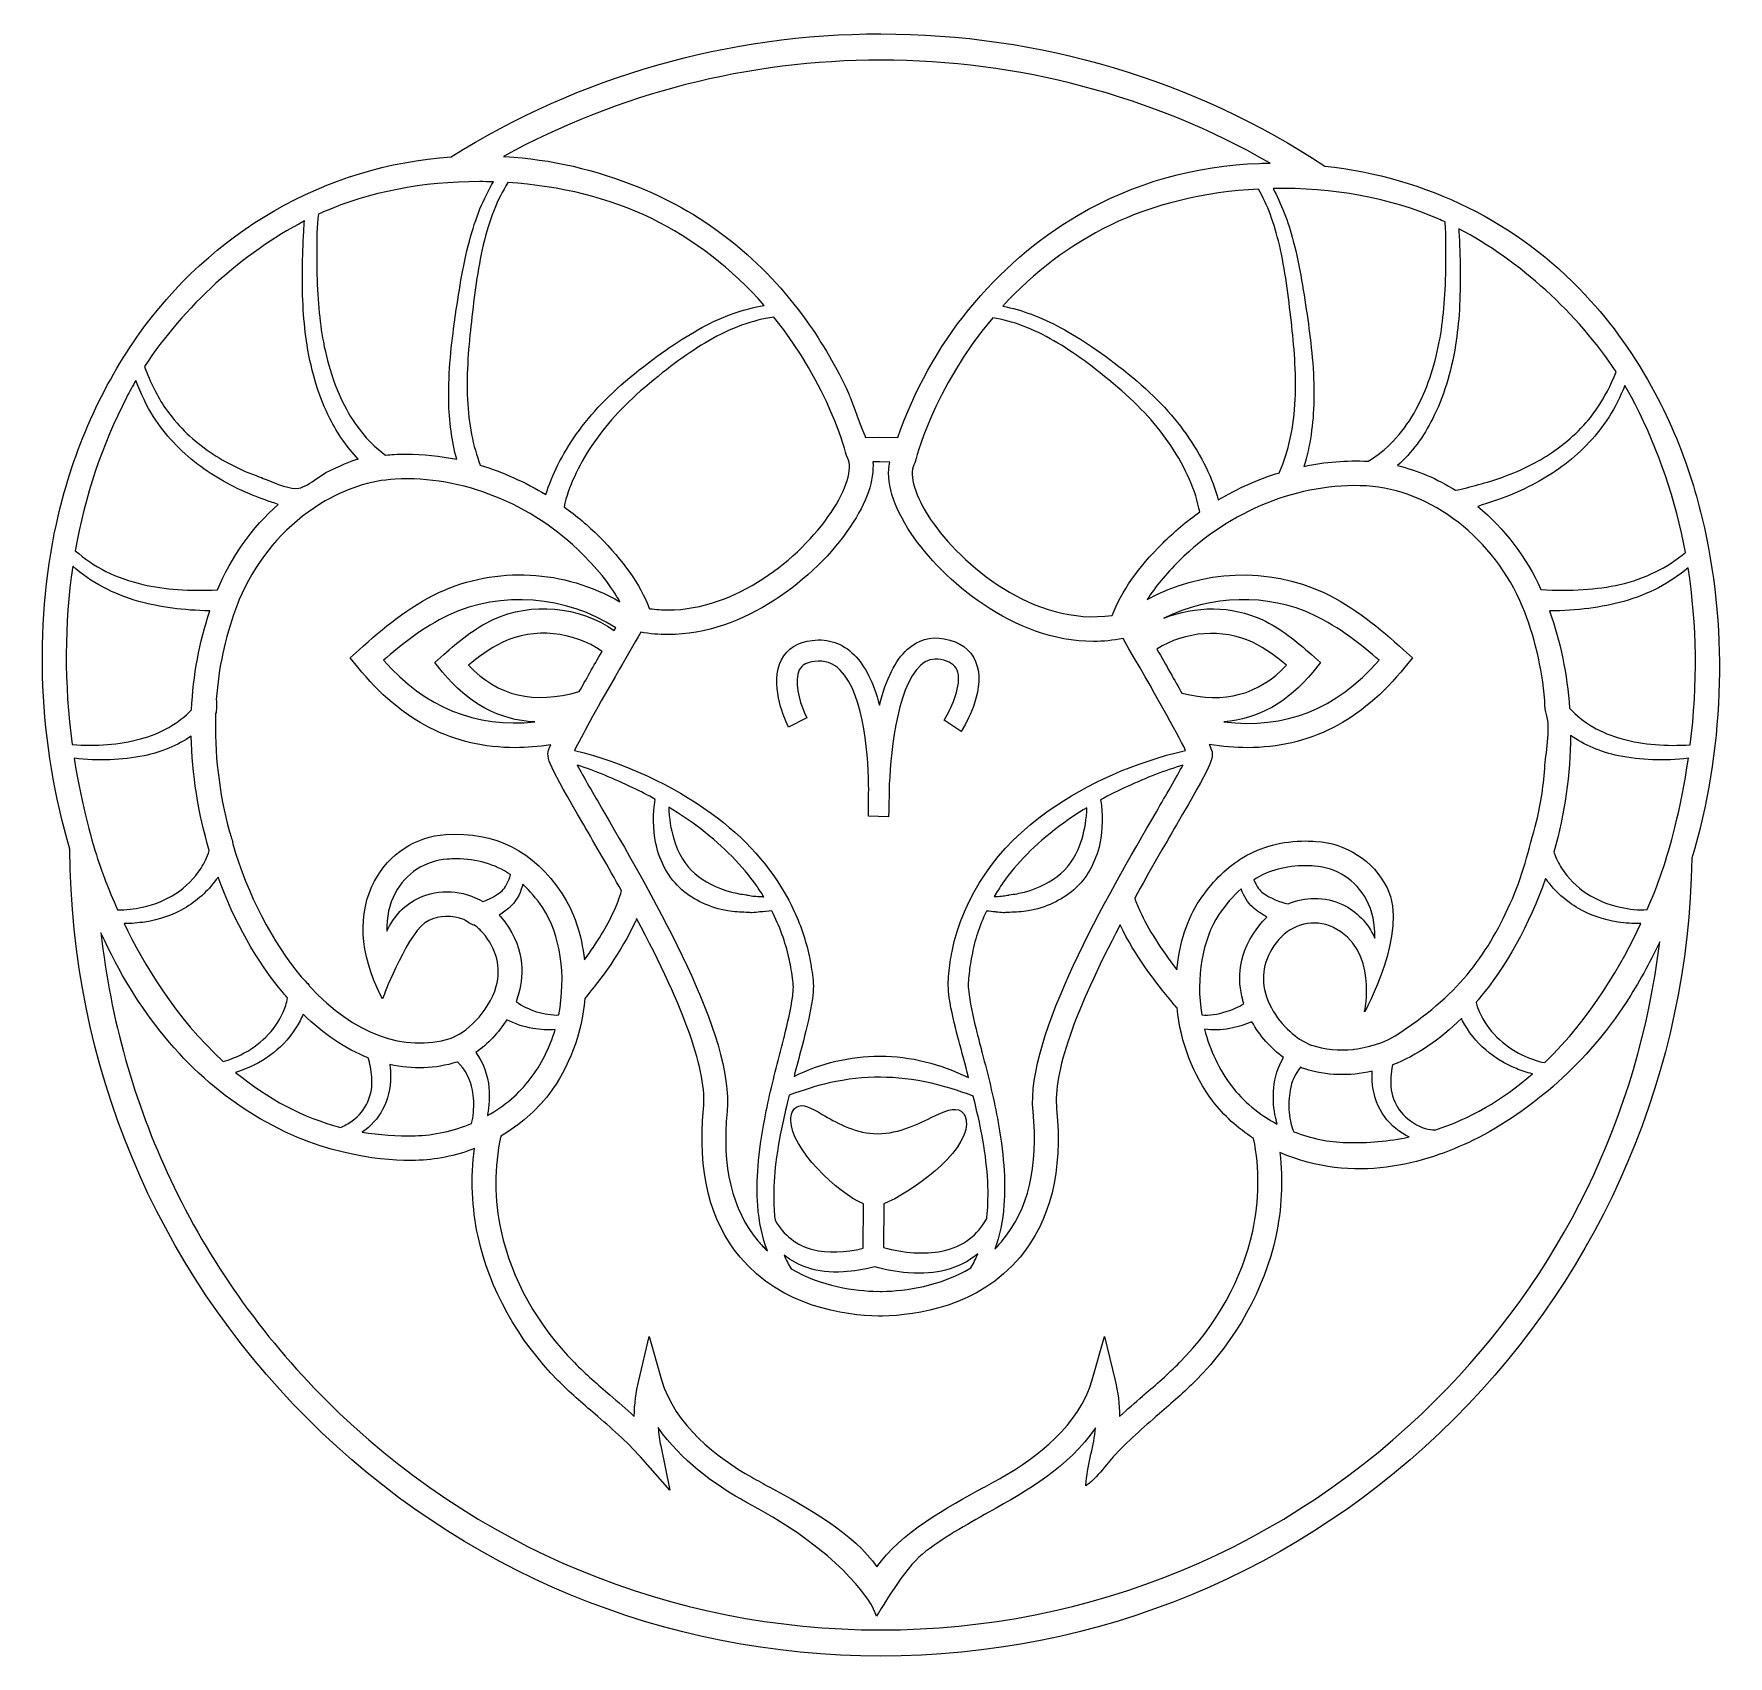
# Model space of a CAD drawing. Header units: millimetres. Extents: x 21 to 1249, y -321 to -29.
# Drawn here: x 21.5 to 318.4, y -313.3 to -29.1 of the extents above; entities that cross this region are included whole.
import ezdxf

# ---------------------------------------------------------------- set-up
doc = ezdxf.new("R2010")
doc.units = ezdxf.units.MM
doc.header["$MEASUREMENT"] = 0
doc.layers.add('Layer 4', color=7, linetype='Continuous')

# ---------------------------------------------------------------- blocks, each defined once
blk = doc.blocks.new('block 2')
at = {"layer": 'Layer 4', "lineweight": 0}
for points, knots in [([(314.2, -115.63), (313.64, -113.15), (313, -110.68), (312.28, -108.29), (310.56, -102.61), (308.3, -97.13), (305.55, -91.99), (302.15, -85.63), (298.04, -79.85), (293.33, -74.81), (281.38, -62.03), (265.62, -54.23), (247.72, -52.24), (224.66, -37.08), (197.75, -29.07), (169.9, -29.07), (143.11, -29.07), (117.08, -36.52), (94.62, -50.6), (72.58, -52.14), (52.5, -63.66), (39.52, -82.21), (32.87, -91.73), (27.99, -103.05), (25.41, -114.97), (21.47, -133.22), (22.31, -153.46), (27.78, -171.96), (27.97, -209.64), (42.75, -245.06), (69.4, -271.7), (96.24, -298.55), (131.93, -313.33), (169.9, -313.33), (207.86, -313.33), (243.55, -298.55), (270.4, -271.7), (296.63, -245.47), (311.4, -210.61), (312, -173.53), (317.58, -154.92), (318.36, -134.36), (314.2, -115.63)], [0, 0, 0, 0, 1, 1, 1, 2, 2, 2, 3, 3, 3, 4, 4, 4, 5, 5, 5, 6, 6, 6, 7, 7, 7, 8, 8, 8, 9, 9, 9, 10, 10, 10, 11, 11, 11, 12, 12, 12, 13, 13, 13, 14, 14, 14, 14]), ([(169.9, -33.67), (193.94, -33.67), (217.51, -39.91), (238.13, -51.74), (237.46, -51.74), (236.83, -51.75), (236.23, -51.76), (225.11, -52.07), (214.13, -55.21), (204.47, -60.84), (189.95, -69.29), (178.45, -83.48), (172.87, -99.8), (172.87, -99.8), (169.69, -99.71), (169.69, -99.71), (169.69, -99.71), (167.22, -99.78), (167.22, -99.78), (166.89, -99.11), (165.78, -96.15), (165.1, -94.33), (164.58, -92.93), (164.28, -92.14), (164.19, -91.94), (162.14, -87.52), (159.68, -83.28), (156.87, -79.35), (149.25, -68.67), (139.36, -60.79), (127.5, -55.95), (119.95, -52.86), (112.06, -51.05), (104.06, -50.56), (103.97, -50.55), (103.88, -50.54), (103.79, -50.54), (123.88, -39.5), (146.71, -33.67), (169.9, -33.67)], [0, 0, 0, 0, 1, 1, 1, 2, 2, 2, 3, 3, 3, 4, 4, 4, 5, 5, 5, 6, 6, 6, 7, 7, 7, 8, 8, 8, 9, 9, 9, 10, 10, 10, 11, 11, 11, 12, 12, 12, 13, 13, 13, 13]), ([(71.08, -63.78), (71.12, -62.53), (71.2, -61.54), (71.35, -60.67), (71.64, -60.54), (71.92, -60.41), (72.21, -60.28), (80.16, -56.8), (89.62, -54.96), (99.57, -54.96), (100.36, -54.96), (101.18, -54.97), (102.01, -55), (100.25, -57.91), (98.86, -61.31), (97.79, -65.37), (96.59, -69.88), (95.91, -74.55), (95.25, -79.07), (95.25, -79.07), (95.24, -79.15), (95.24, -79.15), (94.66, -83.28), (94.08, -88.19), (94.17, -93.23), (94.24, -96.96), (94.7, -100.46), (95.56, -103.62), (92.61, -103.02), (89.65, -102.71), (86.75, -102.71), (86.03, -102.71), (85.29, -102.73), (84.58, -102.77), (84.11, -102.79), (83.62, -102.83), (83.08, -102.89), (80.35, -100.88), (77.99, -98.1), (76.23, -94.83), (74.42, -91.52), (73.07, -87.56), (72.2, -83.06), (71.5, -79.34), (71.14, -75.28), (71.06, -70.28), (71.02, -68.18), (71.03, -65.99), (71.08, -63.78)], [0, 0, 0, 0, 1, 1, 1, 2, 2, 2, 3, 3, 3, 4, 4, 4, 5, 5, 5, 6, 6, 6, 7, 7, 7, 8, 8, 8, 9, 9, 9, 10, 10, 10, 11, 11, 11, 12, 12, 12, 13, 13, 13, 14, 14, 14, 15, 15, 15, 16, 16, 16, 16]), ([(138.52, -80.55), (134.87, -82.53), (131.23, -85.02), (126.71, -88.63), (122.44, -92.1), (119.12, -95.55), (116.58, -99.18), (114, -102.85), (112.24, -106.33), (111.19, -109.81), (107.56, -107.6), (103.7, -105.87), (99.7, -104.66), (98.41, -101.3), (97.65, -97.42), (97.46, -93.12), (97.23, -88.32), (97.67, -83.54), (98.13, -79.5), (98.65, -75.04), (99.19, -70.43), (100.22, -66.03), (101.25, -61.68), (102.66, -58.11), (104.55, -55.12), (113.76, -55.7), (122.43, -57.87), (129.62, -61.39), (137.14, -65.07), (143.8, -70.2), (149.44, -76.66), (145.88, -77.24), (142.21, -78.55), (138.52, -80.55)], [0, 0, 0, 0, 1, 1, 1, 2, 2, 2, 3, 3, 3, 4, 4, 4, 5, 5, 5, 6, 6, 6, 7, 7, 7, 8, 8, 8, 9, 9, 9, 10, 10, 10, 11, 11, 11, 11]), ([(191.26, -76.79), (196.69, -70.83), (203.04, -66.05), (210.14, -62.58), (217.59, -58.94), (226.55, -56.76), (236.08, -56.26), (237.63, -59.02), (238.82, -62.22), (239.72, -66.03), (240.76, -70.43), (241.3, -75.06), (241.83, -79.55), (242.28, -83.57), (242.71, -88.32), (242.49, -93.12), (242.27, -97.98), (241.35, -102.27), (239.76, -105.88), (239.76, -105.88), (239.73, -105.96), (239.73, -105.96), (236.01, -107.11), (232.41, -108.71), (229.02, -110.74), (228.02, -106.96), (226.17, -103.17), (223.37, -99.18), (220.82, -95.55), (217.51, -92.1), (213.23, -88.63), (208.72, -85.02), (205.08, -82.53), (201.43, -80.56), (198, -78.69), (194.58, -77.43), (191.26, -76.79)], [0, 0, 0, 0, 1, 1, 1, 2, 2, 2, 3, 3, 3, 4, 4, 4, 5, 5, 5, 6, 6, 6, 7, 7, 7, 8, 8, 8, 9, 9, 9, 10, 10, 10, 11, 11, 11, 12, 12, 12, 12]), ([(267.56, -61.47), (267.96, -61.65), (268.37, -61.84), (268.77, -62.03), (268.82, -62.54), (268.85, -63.12), (268.87, -63.78), (268.91, -65.98), (268.92, -68.17), (268.89, -70.28), (268.81, -75.27), (268.45, -79.33), (267.75, -83.05), (266.88, -87.55), (265.52, -91.52), (263.71, -94.84), (261.72, -98.54), (259.01, -101.57), (255.87, -103.6), (255.87, -103.6), (255.31, -103.97), (255.31, -103.97), (255.31, -103.97), (255.19, -103.96), (255.19, -103.96), (251.52, -103.77), (247.77, -104.06), (244.03, -104.85), (245.11, -101.35), (245.7, -97.45), (245.77, -93.23), (245.87, -88.19), (245.28, -83.26), (244.7, -79.1), (244.04, -74.57), (243.36, -69.9), (242.16, -65.37), (241.23, -61.84), (240.06, -58.82), (238.61, -56.17), (248.99, -55.96), (259.25, -57.84), (267.56, -61.47)], [0, 0, 0, 0, 1, 1, 1, 2, 2, 2, 3, 3, 3, 4, 4, 4, 5, 5, 5, 6, 6, 6, 7, 7, 7, 8, 8, 8, 9, 9, 9, 10, 10, 10, 11, 11, 11, 12, 12, 12, 13, 13, 13, 14, 14, 14, 14]), ([(68.91, -61.86), (68.84, -62.42), (68.79, -63.02), (68.75, -63.68), (68.64, -65.93), (68.57, -68.15), (68.54, -70.28), (68.47, -75.45), (68.73, -79.68), (69.34, -83.6), (70.13, -88.47), (71.48, -92.8), (73.35, -96.48), (74.65, -99.1), (76.36, -101.53), (78.32, -103.57), (77.48, -103.75), (76.04, -104.31), (73.48, -105.54), (73.33, -105.61), (73.21, -105.66), (73.14, -105.69), (72.49, -106), (71.79, -106.48), (71.05, -106.99), (69.95, -107.75), (68.82, -108.53), (67.88, -108.68), (66.46, -108.92), (64.08, -107.95), (62.35, -107.24), (61.87, -107.04), (61.42, -106.86), (61.04, -106.72), (57.59, -105.48), (54.5, -103.9), (51.86, -102.02), (48.94, -99.95), (46.47, -97.48), (44.53, -94.69), (43.1, -92.58), (41.86, -90.12), (40.85, -87.37), (47.66, -76.91), (58.1, -67.42), (68.91, -61.86)], [0, 0, 0, 0, 1, 1, 1, 2, 2, 2, 3, 3, 3, 4, 4, 4, 5, 5, 5, 6, 6, 6, 7, 7, 7, 8, 8, 8, 9, 9, 9, 10, 10, 10, 11, 11, 11, 12, 12, 12, 13, 13, 13, 14, 14, 14, 15, 15, 15, 15]), ([(271.41, -70.28), (271.41, -70.28), (271.41, -70.28), (271.41, -70.28), (271.38, -68.14), (271.31, -65.92), (271.19, -63.68), (271.18, -63.52), (271.17, -63.36), (271.16, -63.21), (281.75, -68.74), (292.02, -78.07), (298.75, -88.3), (297.81, -90.67), (296.69, -92.81), (295.43, -94.67), (293.48, -97.48), (291.01, -99.95), (288.08, -102.02), (285.44, -103.9), (282.35, -105.48), (278.9, -106.72), (276.06, -107.77), (273.13, -108.47), (270.6, -109.05), (267.36, -107.01), (263.95, -105.55), (260.45, -104.73), (262.91, -102.47), (265.02, -99.64), (266.59, -96.49), (268.47, -92.8), (269.81, -88.46), (270.6, -83.59), (271.22, -79.68), (271.48, -75.44), (271.41, -70.28)], [0, 0, 0, 0, 1, 1, 1, 2, 2, 2, 3, 3, 3, 4, 4, 4, 5, 5, 5, 6, 6, 6, 7, 7, 7, 8, 8, 8, 9, 9, 9, 10, 10, 10, 11, 11, 11, 12, 12, 12, 12]), ([(161.16, -112.95), (155.65, -121.17), (144.38, -130.01), (132.66, -130.01), (131.59, -130.01), (130.5, -129.94), (129.45, -129.79), (129.45, -129.79), (129.3, -129.71), (129.3, -129.71), (127.65, -125.48), (124.84, -121.47), (120.46, -117.1), (118.59, -115.23), (116.54, -113.49), (114.37, -111.92), (115.15, -108.51), (116.79, -104.89), (119.26, -101.18), (121.55, -97.73), (124.58, -94.4), (128.53, -91.01), (132.81, -87.38), (136.26, -84.87), (139.72, -82.87), (143.59, -80.62), (147.43, -79.22), (151.15, -78.7), (160.87, -90.75), (163.84, -102.78), (163.88, -102.93), (163.88, -102.93), (164.03, -103.34), (164.03, -103.34), (164.03, -103.34), (164.08, -103.45), (164.08, -103.45), (165.01, -105.14), (163.83, -108.96), (161.16, -112.95)], [0, 0, 0, 0, 1, 1, 1, 2, 2, 2, 3, 3, 3, 4, 4, 4, 5, 5, 5, 6, 6, 6, 7, 7, 7, 8, 8, 8, 9, 9, 9, 10, 10, 10, 11, 11, 11, 12, 12, 12, 13, 13, 13, 13]), ([(200.23, -82.87), (200.23, -82.87), (200.23, -82.87), (200.23, -82.87), (203.68, -84.87), (207.13, -87.38), (211.41, -91.01), (215.36, -94.4), (218.4, -97.73), (220.69, -101.18), (223.38, -105.23), (225.09, -109.15), (225.77, -112.85), (223.45, -114.49), (221.28, -116.31), (219.3, -118.29), (214.9, -122.68), (212.08, -126.71), (210.44, -130.96), (196.72, -132.97), (183.9, -122.02), (178.61, -114.14), (175.93, -110.15), (174.76, -106.33), (175.7, -104.61), (175.7, -104.61), (175.86, -104.21), (175.86, -104.21), (175.86, -104.21), (175.9, -104.08), (175.9, -104.08), (175.93, -103.95), (178.99, -91.28), (189.5, -78.8), (192.99, -79.39), (196.6, -80.76), (200.23, -82.87)], [0, 0, 0, 0, 1, 1, 1, 2, 2, 2, 3, 3, 3, 4, 4, 4, 5, 5, 5, 6, 6, 6, 7, 7, 7, 8, 8, 8, 9, 9, 9, 10, 10, 10, 11, 11, 11, 12, 12, 12, 12]), ([(37.71, -92.77), (38.21, -91.79), (38.75, -90.8), (39.34, -89.81), (40.21, -92.14), (41.26, -94.27), (42.45, -96.17), (44.48, -99.32), (47.08, -102.12), (50.19, -104.5), (52.98, -106.63), (56.25, -108.47), (59.91, -109.94), (61.23, -110.48), (62.67, -111), (64.3, -111.51), (59.7, -115.57), (56.03, -120.73), (53.66, -126.49), (48.72, -126.73), (44.44, -126.42), (40.58, -125.56), (35.96, -124.5), (31.87, -122.45), (28.72, -119.63), (30.4, -110.14), (33.42, -101.1), (37.71, -92.77)], [0, 0, 0, 0, 1, 1, 1, 2, 2, 2, 3, 3, 3, 4, 4, 4, 5, 5, 5, 6, 6, 6, 7, 7, 7, 8, 8, 8, 9, 9, 9, 9]), ([(302.06, -93.96), (306.21, -102.03), (309.18, -110.76), (310.88, -119.93), (307.79, -122.59), (303.81, -124.54), (299.38, -125.56), (295.35, -126.46), (290.83, -126.75), (285.57, -126.45), (283.01, -120.77), (279.18, -115.74), (274.48, -111.86), (276.63, -111.23), (278.4, -110.61), (280.03, -109.95), (283.7, -108.47), (286.97, -106.63), (289.76, -104.5), (292.87, -102.12), (295.47, -99.31), (297.5, -96.16), (298.54, -94.52), (299.46, -92.69), (300.26, -90.71), (300.9, -91.79), (301.51, -92.88), (302.06, -93.96)], [0, 0, 0, 0, 1, 1, 1, 2, 2, 2, 3, 3, 3, 4, 4, 4, 5, 5, 5, 6, 6, 6, 7, 7, 7, 8, 8, 8, 9, 9, 9, 9]), ([(94.42, -205.09), (86.43, -207.59), (77.47, -204.28), (69.82, -196.01), (69.73, -195.8), (69.42, -195.37), (68.36, -194.37), (68.36, -194.37), (68.31, -194.31), (68.31, -194.31), (63.22, -188.23), (58.95, -179.95), (56.31, -170.97), (56.32, -170.54), (56.01, -169.62), (55.74, -168.92), (53.9, -161.98), (53.08, -155), (53.31, -148.18), (53.55, -147.68), (53.49, -146.44), (53.44, -145.69), (53.84, -140.16), (54.97, -134.86), (56.79, -129.94), (56.79, -129.94), (57.47, -128.18), (57.47, -128.18), (59.96, -122.15), (64.24, -116.71), (69.52, -112.87), (69.52, -112.87), (71.73, -111.38), (71.73, -111.38), (75.92, -108.81), (80.43, -107.33), (84.79, -107.1), (96.47, -106.47), (108.74, -111.38), (117.61, -120.23), (120.58, -123.2), (122.69, -125.89), (124.18, -128.59), (114.46, -122.93), (102.42, -122.29), (92.46, -126.97), (87.19, -129.44), (82.61, -133.24), (78.45, -136.98), (78.45, -136.98), (76.89, -138.38), (76.89, -138.38), (76.89, -138.38), (78.22, -140.03), (78.22, -140.03), (85.93, -149.53), (94.96, -154.15), (105.84, -154.15), (107.8, -154.15), (109.89, -153.97), (112.06, -153.63), (111.95, -153.87), (111.86, -154.08), (111.78, -154.26), (111.07, -155.93), (111.81, -157.32), (117.83, -167.66), (119.84, -171.12), (122.12, -175.04), (124.46, -179.26), (124.07, -180.51), (123.64, -181.65), (123.14, -182.72), (121.86, -185.53), (120.19, -188.28), (117.94, -191.33), (117.45, -186.83), (116.11, -182.83), (114.03, -179.73), (108.99, -172.2), (102.33, -168.81), (93.65, -169.37), (88.36, -169.71), (83.69, -172.76), (81.16, -177.53), (78.18, -183.15), (78.56, -190.24), (82.23, -197.5), (82.23, -197.5), (82.56, -198.17), (82.56, -198.17), (82.56, -198.17), (82.83, -197.47), (82.83, -197.47), (82.87, -197.36), (87.18, -186.04), (90.66, -184.41), (92.54, -183.52), (94.79, -183.47), (96.83, -184.25), (97.7, -184.87), (98.32, -185.21), (98.69, -185.25), (99.24, -185.65), (99.73, -186.09), (100.15, -186.59), (102.6, -189.5), (103.38, -192.65), (102.49, -195.95), (101.23, -200.61), (96.92, -204.32), (94.42, -205.09)], [0, 0, 0, 0, 1, 1, 1, 2, 2, 2, 3, 3, 3, 4, 4, 4, 5, 5, 5, 6, 6, 6, 7, 7, 7, 8, 8, 8, 9, 9, 9, 10, 10, 10, 11, 11, 11, 12, 12, 12, 13, 13, 13, 14, 14, 14, 15, 15, 15, 16, 16, 16, 17, 17, 17, 18, 18, 18, 19, 19, 19, 20, 20, 20, 21, 21, 21, 22, 22, 22, 23, 23, 23, 24, 24, 24, 25, 25, 25, 26, 26, 26, 27, 27, 27, 28, 28, 28, 29, 29, 29, 30, 30, 30, 31, 31, 31, 32, 32, 32, 33, 33, 33, 34, 34, 34, 35, 35, 35, 36, 36, 36, 37, 37, 37, 37]), ([(168.48, -104.08), (168.48, -104.08), (169.72, -104.04), (169.72, -104.04), (169.72, -104.04), (171.48, -104.09), (171.48, -104.09), (170.67, -107.37), (171.99, -111.8), (175.22, -116.62), (180.68, -124.77), (193.13, -135.53), (207.14, -135.53), (208.85, -135.53), (210.58, -135.37), (212.33, -135.02), (217.99, -144.76), (221.68, -151.35), (223.3, -154.62), (214.31, -156.75), (206.21, -160.32), (199.23, -165.23), (190.34, -171.41), (184.19, -180.4), (182.37, -189.89), (182.1, -191.1), (181.92, -192.37), (181.82, -193.76), (181.64, -195), (181.66, -196.53), (181.88, -197.95), (182.23, -200.35), (182.82, -202.64), (183.39, -204.86), (183.39, -204.86), (183.54, -205.43), (183.54, -205.43), (184.05, -207.33), (184.67, -209.64), (185.26, -211.96), (180.36, -209.52), (175.04, -208.22), (169.82, -208.2), (169.82, -208.2), (169.66, -208.2), (169.66, -208.2), (164.55, -208.2), (159.39, -209.42), (154.68, -211.75), (155.11, -210.08), (155.55, -208.41), (155.99, -206.78), (155.99, -206.78), (156.31, -205.54), (156.31, -205.54), (156.92, -203.17), (157.55, -200.71), (157.9, -198.15), (158.12, -196.64), (158.11, -195.1), (157.89, -193.95), (157.73, -192.72), (157.54, -191.4), (157.21, -190.12), (156.56, -187.29), (155.56, -184.5), (154.23, -181.82), (154.23, -181.82), (153.74, -180.86), (153.74, -180.86), (150.65, -175.05), (145.97, -169.8), (140.21, -165.67), (133.22, -160.62), (125.15, -156.9), (116.22, -154.62), (117.43, -152.17), (119.82, -147.83), (123.32, -141.72), (123.36, -141.67), (124.03, -140.5), (124.05, -140.46), (125.26, -138.35), (126.53, -136.15), (127.84, -133.91), (129.41, -134.2), (131.02, -134.34), (132.63, -134.34), (145.85, -134.34), (158.44, -124.54), (164.54, -115.44), (167.42, -111.15), (168.78, -107.23), (168.48, -104.08)], [0, 0, 0, 0, 1, 1, 1, 2, 2, 2, 3, 3, 3, 4, 4, 4, 5, 5, 5, 6, 6, 6, 7, 7, 7, 8, 8, 8, 9, 9, 9, 10, 10, 10, 11, 11, 11, 12, 12, 12, 13, 13, 13, 14, 14, 14, 15, 15, 15, 16, 16, 16, 17, 17, 17, 18, 18, 18, 19, 19, 19, 20, 20, 20, 21, 21, 21, 22, 22, 22, 23, 23, 23, 24, 24, 24, 25, 25, 25, 26, 26, 26, 27, 27, 27, 28, 28, 28, 29, 29, 29, 30, 30, 30, 31, 31, 31, 31]), ([(286.27, -157.21), (286.01, -160.47), (285.64, -163.89), (284.78, -167.06), (283.45, -171.93), (282.33, -176.84), (280.19, -181.48), (275.85, -190.91), (271.05, -197.54), (260.01, -204.64), (257.15, -206.48), (252.65, -207.01), (252.65, -207.01), (250.17, -207.27), (247.72, -207.02), (245.34, -206.28), (245.27, -206.26), (245.2, -206.24), (245.13, -206.21), (245.13, -206.21), (243.26, -205.22), (243.26, -205.22), (241.07, -203.74), (238.27, -200.8), (237.28, -197.14), (236.38, -193.84), (237.17, -190.69), (239.62, -187.78), (241.94, -185.03), (245.93, -184.1), (249.1, -185.6), (257.18, -189.41), (254.64, -200.45), (254.64, -200.45), (254.64, -200.45), (262.47, -186.39), (258.6, -178.72), (256.18, -173.9), (251.41, -170.9), (246.12, -170.56), (245.51, -170.52), (244.92, -170.5), (244.34, -170.5), (240.23, -170.5), (236.64, -171.44), (233.42, -173.36), (233.42, -173.36), (233.13, -173.53), (233.13, -173.53), (233.12, -173.54), (233.11, -173.55), (233.1, -173.56), (233.1, -173.56), (232.87, -173.69), (232.87, -173.7), (230.2, -175.4), (227.8, -177.83), (225.74, -180.92), (223.61, -184.1), (222.21, -188.39), (221.77, -193.07), (218.89, -189.37), (216.76, -185.98), (215.27, -182.72), (214.95, -182.03), (214.66, -181.31), (214.37, -180.51), (216.97, -175.77), (219.6, -171.27), (221.71, -167.64), (227.71, -157.32), (228.45, -155.93), (227.74, -154.27), (227.65, -154.06), (227.55, -153.83), (227.43, -153.58), (229.74, -153.96), (231.98, -154.15), (234.11, -154.15), (244.99, -154.15), (254.02, -149.53), (261.73, -140.03), (261.73, -140.03), (263.06, -138.38), (263.06, -138.38), (263.06, -138.38), (261.5, -136.98), (261.5, -136.98), (257.34, -133.24), (252.76, -129.44), (247.49, -126.97), (237.86, -122.44), (226.13, -122.92), (216.56, -128.17), (217.97, -125.98), (219.81, -123.77), (222.16, -121.42), (231.03, -112.57), (243.29, -107.66), (254.98, -108.29), (266.22, -108.88), (277.47, -117.59), (282.34, -129.46), (284.42, -134.53), (285.73, -140.06), (286.24, -145.88), (286.23, -147.22), (286.32, -147.69), (286.4, -147.88), (287.34, -150.25), (286.48, -154.7), (286.27, -157.21)], [0, 0, 0, 0, 1, 1, 1, 2, 2, 2, 3, 3, 3, 4, 4, 4, 5, 5, 5, 6, 6, 6, 7, 7, 7, 8, 8, 8, 9, 9, 9, 10, 10, 10, 11, 11, 11, 12, 12, 12, 13, 13, 13, 14, 14, 14, 15, 15, 15, 16, 16, 16, 17, 17, 17, 18, 18, 18, 19, 19, 19, 20, 20, 20, 21, 21, 21, 22, 22, 22, 23, 23, 23, 24, 24, 24, 25, 25, 25, 26, 26, 26, 27, 27, 27, 28, 28, 28, 29, 29, 29, 30, 30, 30, 31, 31, 31, 32, 32, 32, 33, 33, 33, 34, 34, 34, 35, 35, 35, 36, 36, 36, 37, 37, 37, 37]), ([(28.28, -122.36), (31.43, -125.14), (35.43, -127.27), (39.88, -128.53), (43.59, -129.55), (47.65, -130.09), (52.29, -130.18), (50.46, -135.64), (49.39, -141.47), (49.11, -147.5), (46.82, -149.9), (43.72, -151.67), (40.14, -152.61), (36.43, -153.6), (32.41, -153.94), (28.19, -153.62), (26.76, -142.92), (26.79, -132.41), (28.28, -122.36)], [0, 0, 0, 0, 1, 1, 1, 2, 2, 2, 3, 3, 3, 4, 4, 4, 5, 5, 5, 6, 6, 6, 6]), ([(311.73, -153.63), (307.52, -153.94), (303.51, -153.6), (299.81, -152.61), (296.13, -151.64), (292.86, -149.73), (290.57, -147.22), (290.17, -141.29), (288.99, -135.56), (287.06, -130.19), (291.93, -130.14), (296.19, -129.59), (300.07, -128.53), (304.36, -127.31), (308.24, -125.28), (311.35, -122.64), (312.92, -132.59), (313.04, -143.01), (311.73, -153.63)], [0, 0, 0, 0, 1, 1, 1, 2, 2, 2, 3, 3, 3, 4, 4, 4, 5, 5, 5, 6, 6, 6, 6]), ([(93.07, -140.9), (93.07, -140.9), (93.07, -140.9), (93.07, -140.9), (97.57, -146.4), (103.01, -149.34), (109.27, -149.64), (98.82, -150.67), (90.1, -147.11), (82.75, -138.84), (85.77, -136.21), (89.75, -132.99), (94.15, -130.92), (103.3, -126.62), (114.76, -127.5), (123.43, -133.16), (123.43, -133.16), (123.16, -133.61), (123.16, -133.61), (116.93, -129.34), (108.65, -128.58), (101.96, -131.71), (98.67, -133.24), (95.85, -135.56), (93.3, -137.84), (93.3, -137.84), (91.72, -139.25), (91.72, -139.25), (91.72, -139.25), (93.07, -140.9), (93.07, -140.9)], [0, 0, 0, 0, 1, 1, 1, 2, 2, 2, 3, 3, 3, 4, 4, 4, 5, 5, 5, 6, 6, 6, 7, 7, 7, 8, 8, 8, 9, 9, 9, 10, 10, 10, 10]), ([(245.35, -137.84), (242.79, -135.56), (239.97, -133.24), (236.69, -131.71), (231.41, -129.25), (225.02, -129.22), (219.49, -131.47), (227.7, -127.37), (237.63, -127.08), (245.79, -130.92), (250.19, -132.99), (254.18, -136.21), (257.2, -138.84), (249.56, -147.46), (240.82, -150.94), (229.97, -149.61), (235.98, -149.15), (241.22, -146.23), (245.58, -140.9), (245.58, -140.9), (246.92, -139.25), (246.92, -139.25), (246.92, -139.25), (245.35, -137.84), (245.35, -137.84)], [0, 0, 0, 0, 1, 1, 1, 2, 2, 2, 3, 3, 3, 4, 4, 4, 5, 5, 5, 6, 6, 6, 7, 7, 7, 8, 8, 8, 8]), ([(97.64, -139.7), (99.12, -138.45), (101.27, -136.77), (103.64, -135.66), (109.17, -133.09), (115.96, -133.73), (121.04, -137.28), (119.53, -139.9), (118.18, -142.27), (117.03, -144.32), (109.03, -146.6), (102.86, -145.13), (97.64, -139.7)], [0, 0, 0, 0, 1, 1, 1, 2, 2, 2, 3, 3, 3, 4, 4, 4, 4]), ([(235, -135.66), (237.37, -136.77), (239.52, -138.45), (241, -139.7), (236, -144.9), (230.16, -146.46), (222.64, -144.59), (221.39, -142.37), (219.92, -139.78), (218.25, -136.88), (223.24, -133.72), (229.79, -133.23), (235, -135.66)], [0, 0, 0, 0, 1, 1, 1, 2, 2, 2, 3, 3, 3, 4, 4, 4, 4]), ([(157.88, -135.34), (157.88, -135.34), (157.88, -135.34), (157.88, -135.34), (155.32, -135.65), (153.51, -136.79), (152.49, -138.74), (150.34, -142.86), (152.96, -148.86), (153.26, -149.53), (153.26, -149.53), (153.73, -150.55), (153.73, -150.55), (153.73, -150.55), (156.9, -148.93), (156.9, -148.93), (156.9, -148.93), (156.46, -147.94), (156.46, -147.94), (155.59, -145.97), (154.64, -142.36), (155.6, -140.52), (156.05, -139.66), (156.91, -139.18), (158.29, -139.02), (160.05, -138.8), (161.51, -139.3), (162.76, -140.55), (167.15, -144.91), (167.73, -156.67), (167.77, -161.51), (167.71, -163.23), (167.72, -164.49), (167.72, -165.09), (167.72, -165.09), (167.74, -166.17), (167.74, -166.17), (167.74, -166.17), (171.21, -166.24), (171.21, -166.24), (171.21, -166.24), (171.27, -165.17), (171.27, -165.17), (171.28, -164.92), (171.34, -163.56), (171.33, -161.58), (171.52, -156.33), (172.46, -143.69), (176.86, -139.72), (177.89, -138.79), (179.04, -138.46), (180.38, -138.71), (181.89, -138.99), (182.86, -139.61), (183.26, -140.54), (184.12, -142.58), (182.68, -146.35), (181.5, -148.39), (181.5, -148.39), (180.98, -149.32), (180.98, -149.32), (180.98, -149.32), (183.96, -151.29), (183.96, -151.29), (183.96, -151.29), (184.53, -150.33), (184.53, -150.33), (184.93, -149.64), (188.4, -143.54), (186.5, -139.04), (185.6, -136.91), (183.75, -135.57), (181, -135.06), (178.57, -134.62), (176.4, -135.24), (174.54, -136.91), (172.44, -138.81), (170.8, -142.09), (169.64, -146.68), (168.61, -142.73), (167.12, -139.77), (165.21, -137.87), (163.18, -135.85), (160.71, -135), (157.88, -135.34)], [0, 0, 0, 0, 1, 1, 1, 2, 2, 2, 3, 3, 3, 4, 4, 4, 5, 5, 5, 6, 6, 6, 7, 7, 7, 8, 8, 8, 9, 9, 9, 10, 10, 10, 11, 11, 11, 12, 12, 12, 13, 13, 13, 14, 14, 14, 15, 15, 15, 16, 16, 16, 17, 17, 17, 18, 18, 18, 19, 19, 19, 20, 20, 20, 21, 21, 21, 22, 22, 22, 23, 23, 23, 24, 24, 24, 25, 25, 25, 26, 26, 26, 27, 27, 27, 28, 28, 28, 28]), ([(28.53, -156.01), (32.79, -156.52), (36.91, -156.36), (40.79, -155.56), (43.8, -154.94), (46.65, -153.76), (49.05, -152.12), (49.18, -158.81), (50.25, -165.55), (52.21, -172.18), (51.8, -173.4), (51.33, -174.4), (50.76, -175.26), (49.62, -177.03), (48.09, -178.57), (46.33, -179.71), (44.66, -180.81), (42.69, -181.62), (40.47, -182.11), (39.07, -182.39), (37.58, -182.63), (36.14, -182.55), (34.42, -178.74), (33.34, -175.73), (32.85, -174.26), (31.8, -171.1), (29.85, -164.56), (28.53, -156.01)], [0, 0, 0, 0, 1, 1, 1, 2, 2, 2, 3, 3, 3, 4, 4, 4, 5, 5, 5, 6, 6, 6, 7, 7, 7, 8, 8, 8, 9, 9, 9, 9]), ([(306.91, -175.45), (306.4, -176.98), (305.52, -179.44), (304.18, -182.52), (302.63, -182.67), (301.02, -182.42), (299.5, -182.12), (297.27, -181.62), (295.29, -180.81), (293.61, -179.71), (291.86, -178.57), (290.32, -177.03), (289.18, -175.25), (288.66, -174.46), (288.21, -173.54), (287.83, -172.44), (289.75, -165.65), (290.73, -158.78), (290.74, -152.01), (293.18, -153.71), (296.07, -154.93), (299.16, -155.56), (303.03, -156.36), (307.15, -156.52), (311.41, -156.01), (310.1, -165.11), (308.04, -172.08), (306.91, -175.45)], [0, 0, 0, 0, 1, 1, 1, 2, 2, 2, 3, 3, 3, 4, 4, 4, 5, 5, 5, 6, 6, 6, 7, 7, 7, 8, 8, 8, 9, 9, 9, 9]), ([(148.32, -234.38), (148.53, -237.26), (149.1, -239.93), (150.02, -242.34), (149.43, -241.78), (148.87, -241.18), (148.35, -240.56), (143.81, -235.14), (141.99, -227.52), (142.95, -217.9), (144.25, -204.84), (130.09, -180.41), (121.51, -165.66), (121.51, -165.66), (121.43, -165.52), (121.43, -165.52), (121.4, -165.48), (121.38, -165.44), (121.36, -165.4), (121.36, -165.4), (121.35, -165.39), (121.35, -165.39), (121.35, -165.38), (121.35, -165.38), (121.35, -165.38), (121.35, -165.38), (121.19, -165.11), (121.19, -165.11), (119.57, -162.32), (117.79, -159.26), (116.7, -157.21), (119.88, -158.25), (123.14, -159.58), (126.43, -161.17), (127.77, -161.81), (129.09, -162.49), (130.36, -163.2), (129.91, -165.69), (129.95, -168.36), (130.48, -170.96), (131.15, -174.19), (132.77, -177.06), (135.02, -179.04), (137.19, -180.92), (139.97, -182.2), (143.06, -182.75), (144.15, -182.91), (145.24, -182.96), (146.31, -183.02), (146.6, -183.04), (146.9, -183.05), (147.19, -183.07), (147.19, -183.07), (147.28, -183.08), (147.28, -183.08), (147.28, -183.08), (147.36, -183.07), (147.36, -183.07), (147.81, -183.02), (148.25, -182.98), (148.7, -182.94), (149.34, -182.88), (150.05, -182.82), (150.77, -182.73), (152.16, -185.41), (153.17, -188.19), (153.77, -191), (154.02, -192.02), (154.23, -193.16), (154.41, -194.51), (154.62, -195.61), (154.58, -196.56), (154.44, -197.66), (154.14, -200.02), (153.56, -202.39), (152.99, -204.69), (152.7, -205.87), (152.39, -207.05), (152.08, -208.28), (151.16, -211.83), (150.22, -215.49), (149.54, -219.2), (148.4, -225.28), (148.02, -229.97), (148.32, -234.38)], [0, 0, 0, 0, 1, 1, 1, 2, 2, 2, 3, 3, 3, 4, 4, 4, 5, 5, 5, 6, 6, 6, 7, 7, 7, 8, 8, 8, 9, 9, 9, 10, 10, 10, 11, 11, 11, 12, 12, 12, 13, 13, 13, 14, 14, 14, 15, 15, 15, 16, 16, 16, 17, 17, 17, 18, 18, 18, 19, 19, 19, 20, 20, 20, 21, 21, 21, 22, 22, 22, 23, 23, 23, 24, 24, 24, 25, 25, 25, 26, 26, 26, 27, 27, 27, 28, 28, 28, 28]), ([(196.57, -217.9), (197.53, -227.51), (195.71, -235.14), (191.17, -240.56), (190.76, -241.06), (190.31, -241.54), (189.85, -242.01), (190.71, -239.67), (191.25, -237.1), (191.47, -234.33), (191.78, -229.9), (191.43, -225.2), (190.31, -219.08), (189.61, -215.21), (188.62, -211.38), (187.66, -207.67), (187.38, -206.61), (187.11, -205.56), (186.84, -204.5), (186.84, -204.5), (186.74, -204.07), (186.74, -204.07), (186.19, -201.88), (185.63, -199.62), (185.34, -197.43), (185.17, -196.19), (185.16, -195.23), (185.31, -194.2), (185.31, -194.2), (185.32, -194.13), (185.32, -194.13), (185.4, -193.08), (185.57, -191.94), (185.83, -190.64), (186.3, -188), (187.17, -185.36), (188.41, -182.78), (188.94, -182.84), (189.47, -182.89), (189.99, -182.94), (189.99, -182.94), (190.1, -182.95), (190.1, -182.95), (190.52, -182.99), (190.95, -183.02), (191.37, -183.07), (191.37, -183.07), (191.46, -183.08), (191.46, -183.08), (191.46, -183.08), (191.54, -183.07), (191.54, -183.07), (191.83, -183.05), (192.13, -183.04), (192.44, -183.02), (193.49, -182.96), (194.58, -182.91), (195.7, -182.74), (198.77, -182.2), (201.54, -180.92), (203.72, -179.04), (205.97, -177.06), (207.58, -174.19), (208.26, -170.95), (208.77, -168.4), (208.82, -165.76), (208.39, -163.3), (209.94, -162.45), (211.53, -161.66), (213.14, -160.93), (216.4, -159.42), (219.66, -158.17), (222.83, -157.19), (221.69, -159.33), (219.84, -162.51), (218.17, -165.38), (209.6, -180.11), (195.27, -204.76), (196.57, -217.9)], [0, 0, 0, 0, 1, 1, 1, 2, 2, 2, 3, 3, 3, 4, 4, 4, 5, 5, 5, 6, 6, 6, 7, 7, 7, 8, 8, 8, 9, 9, 9, 10, 10, 10, 11, 11, 11, 12, 12, 12, 13, 13, 13, 14, 14, 14, 15, 15, 15, 16, 16, 16, 17, 17, 17, 18, 18, 18, 19, 19, 19, 20, 20, 20, 21, 21, 21, 22, 22, 22, 23, 23, 23, 24, 24, 24, 25, 25, 25, 26, 26, 26, 26]), ([(132.73, -164.57), (134.7, -165.76), (136.59, -167.05), (138.34, -168.39), (142.43, -171.58), (145.62, -174.83), (148.08, -178.3), (148.53, -178.95), (148.97, -179.61), (149.38, -180.27), (149.16, -180.26), (148.95, -180.24), (148.74, -180.23), (148.74, -180.23), (148.65, -180.22), (148.65, -180.22), (148.24, -180.19), (147.82, -180.17), (147.43, -180.14), (147.1, -180.08), (146.76, -180.02), (146.43, -179.97), (146.43, -179.97), (146.33, -179.95), (146.33, -179.95), (145.41, -179.81), (144.54, -179.67), (143.71, -179.46), (141.01, -178.69), (138.91, -177.63), (137.3, -176.21), (135.66, -174.8), (134.41, -172.74), (133.59, -170.11), (133.09, -168.39), (132.8, -166.53), (132.73, -164.57)], [0, 0, 0, 0, 1, 1, 1, 2, 2, 2, 3, 3, 3, 4, 4, 4, 5, 5, 5, 6, 6, 6, 7, 7, 7, 8, 8, 8, 9, 9, 9, 10, 10, 10, 11, 11, 11, 12, 12, 12, 12]), ([(189.75, -180.25), (190.23, -179.43), (190.74, -178.63), (191.27, -177.86), (193.71, -174.36), (196.91, -171.13), (201.06, -167.98), (202.59, -166.83), (204.25, -165.72), (206, -164.67), (205.92, -166.59), (205.63, -168.41), (205.15, -170.08), (204.33, -172.74), (203.08, -174.8), (201.43, -176.22), (199.82, -177.63), (197.73, -178.69), (195.05, -179.45), (194.2, -179.67), (193.33, -179.81), (192.4, -179.95), (192.4, -179.95), (192.32, -179.97), (192.32, -179.97), (191.98, -180.02), (191.64, -180.08), (191.33, -180.13), (190.92, -180.17), (190.52, -180.19), (190.11, -180.22), (190.11, -180.22), (189.75, -180.25), (189.75, -180.25)], [0, 0, 0, 0, 1, 1, 1, 2, 2, 2, 3, 3, 3, 4, 4, 4, 5, 5, 5, 6, 6, 6, 7, 7, 7, 8, 8, 8, 9, 9, 9, 10, 10, 10, 11, 11, 11, 11]), ([(100.14, -181.11), (96.7, -179.08), (92.44, -178.82), (88.97, -180.45), (86.47, -181.63), (84.54, -183.64), (83.33, -186.32), (83.24, -183.85), (83.73, -181.61), (84.78, -179.63), (86.62, -176.17), (90.03, -173.95), (93.91, -173.7), (94.44, -173.66), (94.96, -173.64), (95.48, -173.64), (99.11, -173.64), (102.23, -174.54), (105, -176.39), (104.91, -176.76), (104.8, -177.1), (104.66, -177.42), (104.21, -178.46), (103.69, -179.17), (103.07, -179.61), (102.19, -180.24), (101.17, -180.76), (100.14, -181.11)], [0, 0, 0, 0, 1, 1, 1, 2, 2, 2, 3, 3, 3, 4, 4, 4, 5, 5, 5, 6, 6, 6, 7, 7, 7, 8, 8, 8, 9, 9, 9, 9]), ([(235.23, -177.29), (237.9, -175.64), (240.88, -174.84), (244.35, -174.84), (244.86, -174.84), (245.36, -174.85), (245.86, -174.89), (249.74, -175.14), (253.15, -177.36), (254.99, -180.82), (256.03, -182.8), (256.52, -185.04), (256.44, -187.51), (255.22, -184.83), (253.29, -182.81), (250.8, -181.64), (249.27, -180.93), (247.63, -180.57), (245.91, -180.57), (244.32, -180.57), (242.76, -180.88), (241.26, -181.49), (239.77, -181.21), (238.18, -180.53), (236.88, -179.62), (236.26, -179.17), (235.74, -178.46), (235.29, -177.44), (235.27, -177.39), (235.25, -177.34), (235.23, -177.29)], [0, 0, 0, 0, 1, 1, 1, 2, 2, 2, 3, 3, 3, 4, 4, 4, 5, 5, 5, 6, 6, 6, 7, 7, 7, 8, 8, 8, 9, 9, 9, 10, 10, 10, 10]), ([(54.64, -209.13), (46.29, -201.48), (40.62, -191.87), (37.28, -184.97), (38.54, -184.99), (39.81, -184.85), (40.9, -184.7), (40.9, -184.7), (40.91, -184.7), (40.91, -184.7), (43.47, -184.28), (45.79, -183.48), (47.8, -182.32), (49.99, -181.07), (51.94, -179.32), (53.43, -177.26), (53.54, -177.12), (53.64, -176.97), (53.74, -176.82), (56.57, -184.57), (60.52, -191.59), (65.2, -197.17), (65.45, -197.46), (65.69, -197.74), (65.93, -198.01), (65.75, -198.92), (65.5, -199.73), (65.18, -200.48), (64.45, -202.1), (63.42, -203.57), (62.13, -204.85), (60.86, -206.1), (59.38, -207.15), (57.73, -207.96), (56.75, -208.41), (55.7, -208.87), (54.64, -209.13)], [0, 0, 0, 0, 1, 1, 1, 2, 2, 2, 3, 3, 3, 4, 4, 4, 5, 5, 5, 6, 6, 6, 7, 7, 7, 8, 8, 8, 9, 9, 9, 10, 10, 10, 11, 11, 11, 12, 12, 12, 12]), ([(103.25, -183.73), (103.18, -183.64), (103.11, -183.55), (103.03, -183.47), (103.72, -183.05), (104.33, -182.59), (104.89, -182.08), (105.87, -181.23), (106.6, -179.98), (107.08, -178.35), (107.1, -178.27), (107.13, -178.18), (107.15, -178.09), (108.4, -179.24), (109.58, -180.63), (110.64, -182.21), (113.72, -186.82), (114.81, -194.16), (113.44, -200.99), (112.23, -201.02), (110.92, -200.83), (109.56, -200.41), (108.27, -199.99), (107.03, -199.4), (105.96, -198.68), (106.16, -198.15), (106.33, -197.63), (106.47, -197.13), (107.37, -193.82), (107.53, -188.81), (103.25, -183.73)], [0, 0, 0, 0, 1, 1, 1, 2, 2, 2, 3, 3, 3, 4, 4, 4, 5, 5, 5, 6, 6, 6, 7, 7, 7, 8, 8, 8, 9, 9, 9, 10, 10, 10, 10]), ([(282.24, -207.97), (280.57, -207.15), (279.08, -206.1), (277.82, -204.85), (276.52, -203.57), (275.5, -202.11), (274.78, -200.49), (274.55, -199.96), (274.36, -199.4), (274.2, -198.79), (274.32, -198.65), (274.44, -198.5), (274.56, -198.36), (279.44, -192.54), (283.52, -185.18), (286.37, -177.05), (286.41, -177.12), (286.46, -177.18), (286.51, -177.25), (288.01, -179.32), (289.96, -181.07), (292.14, -182.32), (294.16, -183.48), (296.48, -184.28), (299.07, -184.7), (300.28, -184.87), (301.68, -185.02), (303.08, -184.96), (299.87, -191.84), (294.4, -201.46), (286.24, -209.31), (284.9, -209.15), (283.58, -208.59), (282.24, -207.97)], [0, 0, 0, 0, 1, 1, 1, 2, 2, 2, 3, 3, 3, 4, 4, 4, 5, 5, 5, 6, 6, 6, 7, 7, 7, 8, 8, 8, 9, 9, 9, 10, 10, 10, 11, 11, 11, 11]), ([(237.55, -183.84), (237.18, -184.18), (236.83, -184.54), (236.51, -184.91), (232.23, -190), (232.4, -195.01), (233.3, -198.33), (233.35, -198.54), (233.42, -198.77), (233.5, -199), (232.55, -199.58), (231.51, -200.05), (230.39, -200.4), (228.87, -200.88), (227.43, -201.07), (226.11, -200.98), (225.07, -194.46), (226.22, -187.75), (229.13, -183.4), (230.31, -181.64), (231.63, -180.12), (233.04, -178.9), (233.51, -180.26), (234.19, -181.33), (235.05, -182.07), (235.78, -182.74), (236.61, -183.32), (237.55, -183.84)], [0, 0, 0, 0, 1, 1, 1, 2, 2, 2, 3, 3, 3, 4, 4, 4, 5, 5, 5, 6, 6, 6, 7, 7, 7, 8, 8, 8, 9, 9, 9, 9]), ([(267.15, -268.45), (241.17, -294.43), (206.63, -308.74), (169.9, -308.74), (133.16, -308.74), (98.62, -294.43), (72.65, -268.45), (61.32, -257.13), (52.16, -244.13), (45.42, -229.84), (38.99, -216.21), (34.89, -201.68), (33.23, -186.61), (39.55, -200.46), (48.2, -210.96), (58.95, -217.85), (70.7, -225.37), (81.81, -226.49), (87.38, -226.49), (87.74, -226.49), (88.07, -226.49), (88.37, -226.48), (91.81, -226.39), (95.36, -225.67), (98.68, -224.41), (98, -229.5), (98.21, -234.81), (99.31, -239.82), (101.31, -248.99), (106.28, -257.94), (113.31, -265.02), (115.38, -267.11), (117.63, -269.05), (119.8, -270.92), (122.54, -273.28), (125.37, -275.72), (127.78, -278.44), (127.78, -278.44), (132.91, -284.23), (132.91, -284.23), (132.91, -284.23), (131.32, -276.5), (131.32, -276.5), (131.1, -275.45), (130.95, -274.37), (130.88, -273.29), (134.83, -279.06), (140.83, -283.25), (145.28, -285.79), (146.19, -286.31), (147.2, -286.86), (148.28, -287.45), (148.28, -287.45), (148.52, -287.58), (148.52, -287.58), (161.88, -294.99), (167.69, -302.68), (168.9, -305.72), (168.9, -305.72), (169.15, -306.34), (169.15, -306.34), (169.15, -306.34), (169.49, -305.76), (169.49, -305.76), (169.53, -305.68), (174.17, -297.83), (177.12, -295.5), (180.72, -292.64), (184.83, -290.35), (188.8, -288.12), (195.66, -284.28), (202.75, -280.31), (207.52, -273.31), (207.38, -274.88), (207.04, -276.42), (206.71, -277.92), (206.37, -279.5), (206.02, -281.12), (205.89, -282.75), (205.89, -282.75), (205.83, -283.52), (205.83, -283.52), (205.83, -283.52), (206.43, -283.03), (206.43, -283.03), (207.52, -282.14), (208.51, -280.96), (209.46, -279.81), (209.85, -279.34), (210.24, -278.88), (210.63, -278.44), (213.05, -275.71), (215.88, -273.27), (218.61, -270.92), (218.61, -270.92), (218.72, -270.83), (218.72, -270.83), (220.85, -268.99), (223.05, -267.09), (225.1, -265.02), (232.13, -257.93), (237.1, -248.99), (239.1, -239.82), (240.14, -235.04), (240.39, -229.96), (239.82, -225.09), (252.76, -230.7), (265.36, -227.03), (273.7, -222.92), (284.14, -217.77), (293.9, -208.97), (300.5, -198.78), (302.64, -195.48), (304.61, -191.92), (306.38, -188.18), (302.65, -218.77), (289.11, -246.49), (267.15, -268.45)], [0, 0, 0, 0, 1, 1, 1, 2, 2, 2, 3, 3, 3, 4, 4, 4, 5, 5, 5, 6, 6, 6, 7, 7, 7, 8, 8, 8, 9, 9, 9, 10, 10, 10, 11, 11, 11, 12, 12, 12, 13, 13, 13, 14, 14, 14, 15, 15, 15, 16, 16, 16, 17, 17, 17, 18, 18, 18, 19, 19, 19, 20, 20, 20, 21, 21, 21, 22, 22, 22, 23, 23, 23, 24, 24, 24, 25, 25, 25, 26, 26, 26, 27, 27, 27, 28, 28, 28, 29, 29, 29, 30, 30, 30, 31, 31, 31, 32, 32, 32, 33, 33, 33, 34, 34, 34, 35, 35, 35, 36, 36, 36, 37, 37, 37, 38, 38, 38, 39, 39, 39, 39]), ([(103.28, -222.23), (106.61, -220.29), (109.51, -217.76), (111.69, -214.9), (115.28, -210.19), (117.46, -204.37), (118.01, -198.09), (120.82, -194.69), (124.35, -190.09), (126.88, -184.6), (126.95, -184.43), (127.03, -184.27), (127.1, -184.1), (135.64, -200.1), (139.47, -211.01), (138.83, -217.46), (137.75, -228.32), (139.91, -237.05), (145.23, -243.42), (152.53, -252.14), (163.57, -253.64), (169.5, -253.75), (169.5, -253.75), (169.62, -253.75), (169.62, -253.75), (169.66, -253.75), (169.7, -253.75), (169.7, -253.75), (169.82, -253.76), (169.96, -253.75), (170.2, -253.75), (176.06, -253.63), (186.99, -252.14), (194.29, -243.42), (199.61, -237.05), (201.77, -228.32), (200.69, -217.46), (200.06, -211.15), (203.71, -200.6), (211.83, -185.22), (214.42, -190.65), (218.05, -195.29), (220.95, -198.76), (221.19, -199.04), (221.43, -199.32), (221.67, -199.6), (221.67, -199.6), (221.8, -199.76), (221.8, -199.76), (222.42, -205.86), (224.59, -211.51), (228.08, -216.09), (229.99, -218.61), (232.39, -220.81), (235.22, -222.64), (236.28, -227.93), (236.23, -233.53), (235.07, -238.86), (233.24, -247.21), (228.68, -255.39), (222.23, -261.9), (220.28, -263.87), (218.12, -265.73), (216, -267.55), (216, -267.55), (215.77, -267.76), (215.77, -267.76), (214.44, -268.91), (213.07, -270.09), (211.73, -271.32), (211.7, -269.2), (211.44, -267.08), (210.94, -265.02), (210.94, -265.02), (209.1, -257.35), (209.1, -257.35), (209.1, -257.35), (206.95, -264.93), (206.95, -264.93), (204.71, -272.85), (197.12, -278.58), (191.14, -281.99), (190.21, -282.52), (189.16, -283.09), (188.04, -283.7), (188.04, -283.7), (187.97, -283.74), (187.97, -283.74), (181.7, -287.17), (173.16, -291.83), (169.2, -297.71), (165.25, -291.82), (156.71, -287.16), (150.43, -283.74), (149.42, -283.19), (148.25, -282.55), (147.26, -281.99), (141.29, -278.58), (133.69, -272.85), (131.46, -264.93), (131.46, -264.93), (129.31, -257.35), (129.31, -257.35), (129.31, -257.35), (127.47, -265.02), (127.47, -265.02), (126.97, -267.08), (126.71, -269.19), (126.68, -271.33), (125.26, -270.01), (123.82, -268.78), (122.42, -267.57), (120.32, -265.76), (118.14, -263.88), (116.18, -261.9), (109.72, -255.4), (105.16, -247.21), (103.34, -238.86), (102.15, -233.4), (102.13, -227.65), (103.28, -222.23)], [0, 0, 0, 0, 1, 1, 1, 2, 2, 2, 3, 3, 3, 4, 4, 4, 5, 5, 5, 6, 6, 6, 7, 7, 7, 8, 8, 8, 9, 9, 9, 10, 10, 10, 11, 11, 11, 12, 12, 12, 13, 13, 13, 14, 14, 14, 15, 15, 15, 16, 16, 16, 17, 17, 17, 18, 18, 18, 19, 19, 19, 20, 20, 20, 21, 21, 21, 22, 22, 22, 23, 23, 23, 24, 24, 24, 25, 25, 25, 26, 26, 26, 27, 27, 27, 28, 28, 28, 29, 29, 29, 30, 30, 30, 31, 31, 31, 32, 32, 32, 33, 33, 33, 34, 34, 34, 35, 35, 35, 36, 36, 36, 37, 37, 37, 38, 38, 38, 39, 39, 39, 40, 40, 40, 40]), ([(58.69, -210.38), (58.69, -210.38), (58.7, -210.38), (58.7, -210.38), (60.68, -209.57), (62.48, -208.47), (64.05, -207.12), (65.72, -205.68), (67.09, -203.96), (68.12, -202.01), (68.31, -201.63), (68.48, -201.26), (68.64, -200.87), (72.24, -204.36), (76.08, -206.92), (80.05, -208.49), (80.33, -209.42), (80.63, -210.63), (80.68, -211.89), (80.82, -213.38), (80.58, -214.86), (79.99, -216.19), (79.42, -217.49), (78.48, -218.65), (77.27, -219.53), (76.56, -220.04), (75.87, -220.42), (75.22, -220.69), (68.67, -218.97), (62.48, -215.72), (56.82, -211.04), (57.47, -210.84), (58.1, -210.61), (58.69, -210.38)], [0, 0, 0, 0, 1, 1, 1, 2, 2, 2, 3, 3, 3, 4, 4, 4, 5, 5, 5, 6, 6, 6, 7, 7, 7, 8, 8, 8, 9, 9, 9, 10, 10, 10, 11, 11, 11, 11]), ([(101.2, -213.75), (101.04, -211.56), (100.23, -209.37), (98.92, -207.55), (100.98, -206.13), (102.93, -204.08), (104.35, -201.84), (105.74, -202.54), (107.27, -203.05), (108.9, -203.35), (110.26, -203.59), (111.57, -203.66), (112.8, -203.55), (111.85, -206.75), (110.39, -209.65), (108.45, -212.2), (106.53, -214.73), (103.95, -216.94), (100.95, -218.62), (100.96, -218.55), (100.98, -218.48), (100.99, -218.41), (101.28, -216.84), (101.35, -215.27), (101.2, -213.75)], [0, 0, 0, 0, 1, 1, 1, 2, 2, 2, 3, 3, 3, 4, 4, 4, 5, 5, 5, 6, 6, 6, 7, 7, 7, 8, 8, 8, 8]), ([(259.95, -216.18), (259.37, -214.86), (259.13, -213.36), (259.27, -211.84), (259.29, -211.18), (259.39, -210.51), (259.57, -209.73), (263.78, -208.1), (267.83, -205.36), (271.62, -201.58), (271.69, -201.72), (271.76, -201.87), (271.83, -202.02), (272.86, -203.96), (274.22, -205.68), (275.9, -207.12), (277.47, -208.47), (279.27, -209.57), (281.27, -210.39), (282.11, -210.71), (283.07, -211.06), (284.07, -211.3), (278.8, -215.89), (273.05, -219.21), (266.95, -221.17), (266.95, -221.17), (266.95, -221.12), (266.95, -221.12), (266.95, -221.12), (266.64, -221.11), (266.64, -221.11), (265.44, -221.09), (264.15, -220.58), (262.69, -219.54), (261.47, -218.65), (260.52, -217.49), (259.95, -216.18)], [0, 0, 0, 0, 1, 1, 1, 2, 2, 2, 3, 3, 3, 4, 4, 4, 5, 5, 5, 6, 6, 6, 7, 7, 7, 8, 8, 8, 9, 9, 9, 10, 10, 10, 11, 11, 11, 12, 12, 12, 12]), ([(238.96, -218.42), (238.96, -218.42), (238.96, -218.42), (238.96, -218.42), (239.08, -219.04), (239.21, -219.6), (239.36, -220.12), (236.14, -218.4), (233.36, -216.09), (231.31, -213.39), (229.16, -210.56), (227.55, -207.15), (226.63, -203.5), (228, -203.68), (229.49, -203.63), (231.06, -203.35), (232.41, -203.1), (233.7, -202.7), (234.9, -202.17), (236.27, -204.59), (238.26, -206.85), (240.44, -208.45), (239.48, -210.07), (238.88, -211.94), (238.75, -213.74), (238.6, -215.26), (238.67, -216.83), (238.96, -218.42)], [0, 0, 0, 0, 1, 1, 1, 2, 2, 2, 3, 3, 3, 4, 4, 4, 5, 5, 5, 6, 6, 6, 7, 7, 7, 8, 8, 8, 9, 9, 9, 9]), ([(82.58, -217.56), (83.51, -215.84), (84, -213.78), (83.96, -211.8), (83.99, -211.12), (83.95, -210.42), (83.86, -209.67), (87.85, -210.57), (91.8, -210.43), (95.61, -209.24), (95.63, -209.24), (95.66, -209.23), (95.68, -209.22), (97.05, -210.49), (98.01, -212.29), (98.33, -214.19), (98.57, -215.41), (98.62, -216.7), (98.5, -218.03), (98.42, -218.79), (98.32, -219.41), (98.18, -219.98), (95.02, -221.31), (91.6, -222.06), (88.26, -222.15), (85.12, -222.23), (82.01, -222.01), (79, -221.5), (80.52, -220.48), (81.75, -219.13), (82.58, -217.56)], [0, 0, 0, 0, 1, 1, 1, 2, 2, 2, 3, 3, 3, 4, 4, 4, 5, 5, 5, 6, 6, 6, 7, 7, 7, 8, 8, 8, 9, 9, 9, 10, 10, 10, 10]), ([(255.98, -211.74), (255.95, -213.77), (256.44, -215.84), (257.37, -217.56), (258.27, -219.25), (259.64, -220.71), (261.34, -221.75), (261.72, -221.98), (262.1, -222.19), (262.47, -222.36), (258.88, -223.12), (255.29, -223.44), (251.51, -223.34), (248.36, -223.25), (245.25, -222.62), (242.26, -221.45), (241.85, -220.56), (241.6, -219.5), (241.45, -218.04), (241.33, -216.71), (241.38, -215.4), (241.62, -214.17), (241.62, -214.17), (241.62, -214.16), (241.62, -214.16), (241.87, -212.69), (242.48, -211.31), (243.4, -210.16), (243.66, -210.27), (243.92, -210.36), (244.16, -210.43), (247.99, -211.63), (251.97, -211.76), (255.99, -210.84), (255.98, -211.15), (255.97, -211.46), (255.98, -211.74)], [0, 0, 0, 0, 1, 1, 1, 2, 2, 2, 3, 3, 3, 4, 4, 4, 5, 5, 5, 6, 6, 6, 7, 7, 7, 8, 8, 8, 9, 9, 9, 10, 10, 10, 11, 11, 11, 12, 12, 12, 12]), ([(185.45, -240.21), (185.45, -240.21), (185.44, -240.22), (185.44, -240.22), (184.11, -241.29), (182.46, -242.01), (180.55, -242.37), (177.51, -242.96), (173.99, -242.73), (170.37, -241.72), (170.37, -241.72), (170.41, -234.06), (170.41, -234.06), (174.9, -232.37), (184.88, -225.17), (184.88, -220.1), (184.88, -219.04), (184.56, -218.28), (183.94, -217.86), (182.74, -217.04), (181.13, -217.81), (178.71, -218.98), (176.05, -220.26), (172.42, -222), (168.65, -221.78), (165.02, -221.55), (161.9, -219.74), (159.62, -218.41), (157.57, -217.22), (156.22, -216.44), (155.09, -217.14), (154.12, -217.74), (154.12, -219.06), (154.12, -219.49), (154.12, -224.25), (162.28, -232.25), (166.86, -234.07), (166.86, -234.07), (166.82, -241.85), (166.82, -241.85), (163.56, -242.65), (160.59, -242.73), (158, -242.1), (155.25, -241.45), (152.77, -239.52), (151.35, -236.91), (151.24, -236.02), (151.17, -235.11), (151.15, -234.21), (150.98, -230.05), (151.46, -225.64), (152.69, -219.9), (153.01, -218.46), (153.36, -216.97), (153.84, -215.06), (156.39, -214.09), (158.68, -213.37), (160.82, -212.9), (164.02, -212.19), (166.96, -211.86), (169.84, -211.9), (172.64, -211.9), (175.57, -212.25), (178.79, -212.96), (181, -213.46), (183.32, -214.17), (186.08, -215.2), (186.52, -217), (186.85, -218.41), (187.15, -219.76), (188.36, -225.54), (188.82, -229.98), (188.64, -234.16), (188.61, -235), (188.55, -235.83), (188.45, -236.64), (187.57, -238.2), (186.59, -239.37), (185.45, -240.21)], [0, 0, 0, 0, 1, 1, 1, 2, 2, 2, 3, 3, 3, 4, 4, 4, 5, 5, 5, 6, 6, 6, 7, 7, 7, 8, 8, 8, 9, 9, 9, 10, 10, 10, 11, 11, 11, 12, 12, 12, 13, 13, 13, 14, 14, 14, 15, 15, 15, 16, 16, 16, 17, 17, 17, 18, 18, 18, 19, 19, 19, 20, 20, 20, 21, 21, 21, 22, 22, 22, 23, 23, 23, 24, 24, 24, 25, 25, 25, 26, 26, 26, 26]), ([(186.9, -242.82), (186.54, -243.69), (186.12, -244.51), (185.66, -245.27), (180.27, -248.55), (174.26, -249.34), (170.15, -249.42), (170.15, -249.42), (169.84, -249.42), (169.84, -249.42), (169.84, -249.42), (169.4, -249.41), (169.4, -249.41), (169.4, -249.41), (169.37, -249.42), (169.37, -249.42), (165.37, -249.34), (159.49, -248.58), (154.17, -245.46), (153.71, -244.71), (153.29, -243.9), (152.93, -243.05), (154.17, -244.04), (155.6, -244.82), (157.15, -245.3), (158.92, -245.91), (160.9, -246.13), (163.37, -246.01), (165.07, -245.91), (166.85, -245.61), (168.82, -245.11), (170.58, -245.65), (172.45, -245.99), (174.7, -246.17), (177.3, -246.34), (179.37, -246.18), (181.23, -245.69), (183.4, -245.12), (185.35, -244.14), (186.9, -242.82)], [0, 0, 0, 0, 1, 1, 1, 2, 2, 2, 3, 3, 3, 4, 4, 4, 5, 5, 5, 6, 6, 6, 7, 7, 7, 8, 8, 8, 9, 9, 9, 10, 10, 10, 11, 11, 11, 12, 12, 12, 13, 13, 13, 13])]:
    blk.add_open_spline(points, degree=3, knots=knots, dxfattribs=at)

msp = doc.modelspace()

# ---------------------------------------------------------------- block references
at = {"layer": 'Layer 4'}
msp.add_blockref('block 2', (0, 0), dxfattribs=at)

doc.saveas('drawing.dxf')
